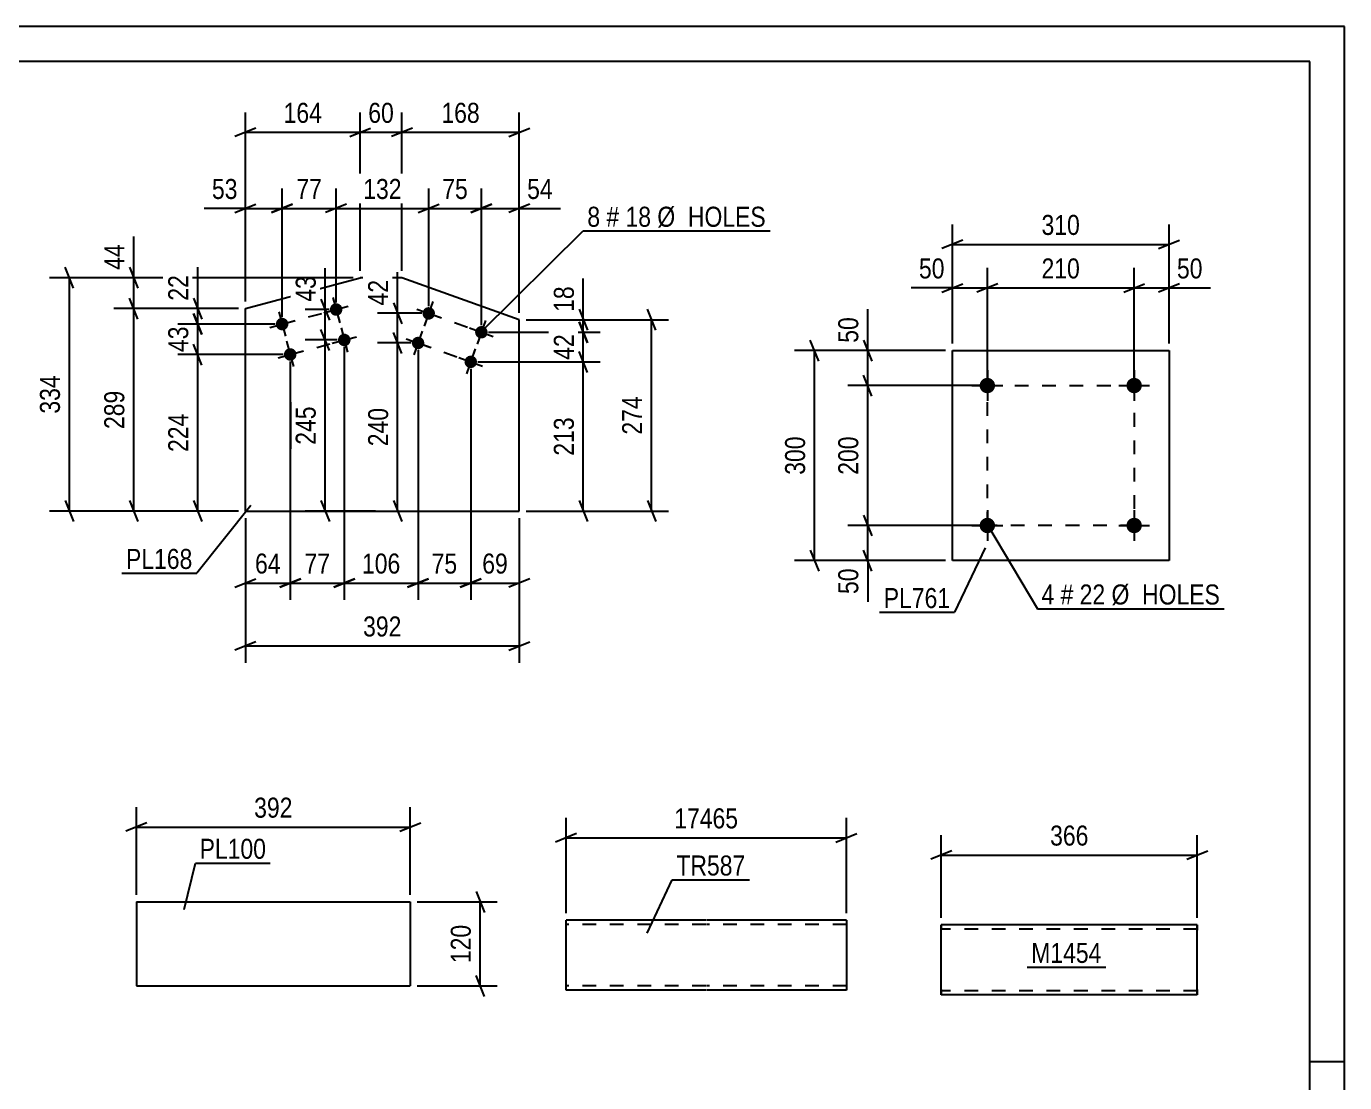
# Model space of a CAD drawing. Header units: millimetres. Extents: x 0 to 420, y 0 to 297.
# Drawn here: x 231.5 to 420, y 146 to 297 of the extents above; entities that cross this region are included whole.
import ezdxf

# ---------------------------------------------------------------- set-up
doc = ezdxf.new("R2010")
doc.units = ezdxf.units.MM
doc.linetypes.add('DXK_LINE_DOT2', pattern=[3.9198, 1.9599, -1.9599])
doc.styles.add('Arial Narrow', font='ARIALN.TTF', dxfattribs={"height": 0.2})

# ---------------------------------------------------------------- blocks, each defined once
blk = doc.blocks.new('Unknown-203762531-1135')
at = {"color": 5, "linetype": 'Continuous'}
for p, q in [((420, 297), (0, 297)), ((420, 0), (420, 297)), ((415, 292), (5, 292)), ((415, 5), (415, 292)), ((420, 149), (415, 149))]:
    blk.add_line(p, q, dxfattribs=at)
blk = doc.blocks.new('Part-203762531-3177 - 3161')
at = {"color": 2, "linetype": 'Continuous'}
for p, q in [((247.2, 171.85), (247.2, 159.85)), ((247.2, 171.85), (286.37, 171.85)), ((286.37, 171.85), (286.37, 159.85)), ((247.2, 159.85), (286.37, 159.85))]:
    blk.add_line(p, q, dxfattribs=at)
blk = doc.blocks.new('Part-203762531-3376 - 3354')
at = {"color": 2, "linetype": 'Continuous'}
for p, q in [((328.64, 169.24), (308.64, 169.24)), ((308.64, 159.33), (308.64, 169.24)), ((348.74, 169.24), (328.74, 169.24)), ((348.74, 169.24), (348.74, 159.24)), ((308.64, 159.24), (308.64, 159.33)), ((328.64, 159.24), (308.64, 159.24)), ((348.74, 159.24), (328.74, 159.24))]:
    blk.add_line(p, q, dxfattribs=at)
at = {"color": 7, "linetype": 'DXK_LINE_DOT2'}
for p, q in [((328.64, 168.64), (308.64, 168.64)), ((348.74, 168.64), (328.74, 168.64)), ((348.74, 169.15), (348.74, 169.24)), ((308.64, 159.84), (308.64, 159.88)), ((328.64, 159.84), (308.64, 159.84)), ((348.74, 159.84), (328.74, 159.84)), ((348.74, 159.84), (348.74, 159.88))]:
    blk.add_line(p, q, dxfattribs=at)
blk = doc.blocks.new('Part-203762531-2413 - 2387')
at = {"color": 2, "linetype": 'Continuous'}
for p, q in [((262.78, 256.66), (279.2, 261.07)), ((285.18, 261.07), (279.2, 261.07)), ((301.95, 255.06), (285.18, 261.07)), ((262.78, 227.71), (262.78, 256.66)), ((301.95, 227.71), (301.95, 255.06)), ((262.78, 227.71), (301.95, 227.71))]:
    blk.add_line(p, q, dxfattribs=at)
blk = doc.blocks.new('Bolt-203762531-2393 - 2387')
at = {"linetype": 'Continuous'}
for points in [[(289.85, 255.68, -1), (288.16, 256.29, -1)], [(288.33, 251.45, -1), (286.64, 252.05, -1)], [(297.38, 252.98, -1), (295.69, 253.59, -1)], [(295.86, 248.75, -1), (294.17, 249.35, -1)]]:
    blk.add_hatch(color=1, dxfattribs=at).paths.add_polyline_path(points)
at = {"color": 1, "linetype": 'Continuous'}
for p, q in [((287.31, 256.59), (290.7, 255.38)), ((289.61, 257.68), (288.4, 254.29)), ((297.14, 254.98), (295.93, 251.59)), ((288.09, 253.44), (286.88, 250.06)), ((294.84, 253.89), (298.23, 252.68)), ((285.79, 252.36), (289.18, 251.14)), ((293.32, 249.66), (296.71, 248.44)), ((295.62, 250.75), (294.41, 247.36))]:
    blk.add_line(p, q, dxfattribs=at)
blk = doc.blocks.new('Bolt-203762531-2398 - 2387')
at = {"linetype": 'Continuous'}
for points in [[(276.63, 256.76, -1), (274.89, 256.29, -1)], [(268.9, 254.68, -1), (267.16, 254.22, -1)], [(277.8, 252.41, -1), (276.06, 251.95, -1)], [(270.07, 250.34, -1), (268.33, 249.87, -1)]]:
    blk.add_hatch(color=1, dxfattribs=at).paths.add_polyline_path(points)
at = {"color": 1, "linetype": 'Continuous'}
for p, q in [((274.02, 256.06), (277.5, 256.99)), ((275.29, 258.26), (276.23, 254.79)), ((266.3, 253.98), (269.77, 254.92)), ((267.57, 256.19), (268.5, 252.71)), ((275.19, 251.71), (278.67, 252.65)), ((276.46, 253.92), (277.39, 250.44)), ((268.73, 251.84), (269.67, 248.37)), ((267.46, 249.64), (270.94, 250.57))]:
    blk.add_line(p, q, dxfattribs=at)
blk = doc.blocks.new('Part-203762531-7969 - 7963')
at = {"color": 2, "linetype": 'Continuous'}
for p, q in [((363.9, 220.65), (363.9, 250.65)), ((363.9, 250.65), (394.9, 250.65)), ((394.9, 250.65), (394.9, 220.65)), ((394.9, 220.65), (363.9, 220.65))]:
    blk.add_line(p, q, dxfattribs=at)
blk = doc.blocks.new('Bolt-203762531-8002 - 7963')
at = {"linetype": 'Continuous'}
for points in [[(370, 225.66, -1), (367.8, 225.66, -1)], [(391, 225.66, -1), (388.8, 225.66, -1)]]:
    blk.add_hatch(color=1, dxfattribs=at).paths.add_polyline_path(points)
at = {"color": 1, "linetype": 'Continuous'}
for p, q in [((368.9, 227.86), (368.9, 223.46)), ((389.9, 227.86), (389.9, 223.46)), ((366.7, 225.66), (371.1, 225.66)), ((387.7, 225.66), (392.1, 225.66))]:
    blk.add_line(p, q, dxfattribs=at)
blk = doc.blocks.new('Bolt-203762531-8007 - 7963')
at = {"linetype": 'Continuous'}
for points in [[(370, 245.66, -1), (367.8, 245.66, -1)], [(391, 245.66, -1), (388.8, 245.66, -1)]]:
    blk.add_hatch(color=1, dxfattribs=at).paths.add_polyline_path(points)
at = {"color": 1, "linetype": 'Continuous'}
for p, q in [((368.9, 247.86), (368.9, 243.46)), ((389.9, 247.86), (389.9, 243.46)), ((366.7, 245.66), (371.1, 245.66)), ((387.7, 245.66), (392.1, 245.66))]:
    blk.add_line(p, q, dxfattribs=at)
blk = doc.blocks.new('Part-203762531-8686 - 8682')
at = {"color": 2, "linetype": 'Continuous'}
for p, q in [((362.31, 168.56), (362.31, 168.56)), ((398.93, 168.56), (362.31, 168.56)), ((362.31, 168.47), (362.31, 168.56)), ((362.31, 168.21), (362.31, 168.47)), ((362.31, 167.82), (362.31, 168.21)), ((362.31, 159.3), (362.31, 167.82)), ((398.93, 168.56), (398.93, 168.47)), ((398.93, 168.47), (398.93, 168.21)), ((398.93, 168.21), (398.93, 167.82)), ((398.93, 159.3), (398.93, 167.82)), ((362.31, 158.91), (362.31, 159.3)), ((362.31, 158.65), (362.31, 158.91)), ((362.31, 158.56), (362.31, 158.65)), ((362.31, 158.56), (362.31, 158.56)), ((398.93, 158.56), (362.31, 158.56)), ((398.93, 159.3), (398.93, 158.91)), ((398.93, 158.91), (398.93, 158.65)), ((398.93, 158.65), (398.93, 158.56))]:
    blk.add_line(p, q, dxfattribs=at)
at = {"color": 7, "linetype": 'DXK_LINE_DOT2'}
for p, q in [((362.31, 168.56), (362.31, 168.47)), ((362.31, 168.47), (362.31, 168.21)), ((362.31, 168.21), (362.31, 167.96)), ((362.31, 159.21), (362.31, 167.96)), ((362.31, 167.96), (362.31, 167.96)), ((398.93, 167.96), (362.31, 167.96)), ((362.31, 167.92), (362.31, 167.96)), ((362.31, 167.92), (362.31, 167.96)), ((362.31, 159.53), (362.31, 167.92)), ((362.31, 167.82), (362.31, 167.92)), ((362.31, 167.79), (362.31, 167.82)), ((398.93, 168.56), (398.93, 168.56)), ((398.93, 168.47), (398.93, 168.56)), ((398.93, 168.21), (398.93, 168.47)), ((398.93, 167.96), (398.93, 168.21)), ((398.93, 159.21), (398.93, 167.96)), ((398.93, 167.92), (398.93, 167.96)), ((398.93, 167.92), (398.93, 167.96)), ((398.93, 159.53), (398.93, 167.92)), ((398.93, 167.82), (398.93, 167.92)), ((398.93, 167.79), (398.93, 167.82)), ((362.31, 167.59), (362.31, 167.79)), ((362.31, 159.34), (362.31, 167.59)), ((398.93, 167.59), (398.93, 167.79)), ((398.93, 159.34), (398.93, 167.59)), ((362.31, 159.34), (362.31, 159.53)), ((362.31, 159.21), (362.31, 159.34)), ((362.31, 159.34), (362.31, 159.21)), ((362.31, 159.16), (362.31, 159.21)), ((362.31, 159.21), (362.31, 159.16)), ((362.31, 159.21), (362.31, 158.91)), ((362.31, 159.16), (362.31, 159.16)), ((398.93, 159.16), (362.31, 159.16)), ((362.31, 158.91), (362.31, 158.65)), ((362.31, 158.65), (362.31, 158.56)), ((398.93, 159.34), (398.93, 159.53)), ((398.93, 159.21), (398.93, 159.34)), ((398.93, 159.34), (398.93, 159.21)), ((398.93, 159.16), (398.93, 159.21)), ((398.93, 159.21), (398.93, 159.16)), ((398.93, 158.91), (398.93, 159.21)), ((398.93, 158.65), (398.93, 158.91)), ((398.93, 158.56), (398.93, 158.65)), ((398.93, 158.56), (398.93, 158.56))]:
    blk.add_line(p, q, dxfattribs=at)
blk = doc.blocks.new('Line-203762531-2734 - 2387')
at = {"color": 1, "linetype": 'DXK_LINE_DOT2'}
blk.add_line((275.76, 256.53), (276.93, 252.18), dxfattribs=at)
blk = doc.blocks.new('Rectangle-203762531-8116 - 7963')
at = {"color": 1, "linetype": 'DXK_LINE_DOT2'}
blk.add_lwpolyline([(368.9, 245.66), (389.9, 245.66), (389.9, 225.66), (368.9, 225.66), (368.9, 245.66)], close=True, dxfattribs=at)
blk = doc.blocks.new('Line-203762531-2727 - 2387')
at = {"color": 1, "linetype": 'DXK_LINE_DOT2'}
blk.add_line((268.03, 254.45), (275.76, 256.53), dxfattribs=at)
blk = doc.blocks.new('Line-203762531-2720 - 2387')
at = {"color": 1, "linetype": 'DXK_LINE_DOT2'}
blk.add_line((269.2, 250.1), (276.93, 252.18), dxfattribs=at)
blk = doc.blocks.new('Line-203762531-2713 - 2387')
at = {"color": 1, "linetype": 'DXK_LINE_DOT2'}
blk.add_line((269.2, 250.1), (268.03, 254.45), dxfattribs=at)
blk = doc.blocks.new('Line-203762531-2706 - 2387')
at = {"color": 1, "linetype": 'DXK_LINE_DOT2'}
blk.add_line((289, 255.99), (287.49, 251.75), dxfattribs=at)
blk = doc.blocks.new('Line-203762531-2699 - 2387')
at = {"color": 1, "linetype": 'DXK_LINE_DOT2'}
blk.add_line((287.49, 251.75), (295.02, 249.05), dxfattribs=at)
blk = doc.blocks.new('Line-203762531-2692 - 2387')
at = {"color": 1, "linetype": 'DXK_LINE_DOT2'}
blk.add_line((295.02, 249.05), (296.54, 253.29), dxfattribs=at)
blk = doc.blocks.new('Line-203762531-2685 - 2387')
at = {"color": 1, "linetype": 'DXK_LINE_DOT2'}
blk.add_line((289, 255.99), (296.54, 253.29), dxfattribs=at)
blk = doc.blocks.new('StraightDimension-203762531-3190 - 3161')
at = {"color": 7, "linetype": 'Continuous'}
for p, q in [((247.2, 172.85), (247.2, 185.4)), ((286.37, 172.85), (286.37, 185.4)), ((248.7, 183.15), (245.7, 181.95)), ((284.87, 181.95), (287.87, 183.15)), ((247.2, 182.55), (286.37, 182.55))]:
    blk.add_line(p, q, dxfattribs=at)
at = {"color": 0}
blk.add_wipeout([(270.13, 183.3), (270.13, 187.5), (263.44, 187.5), (263.44, 183.3)], dxfattribs=at)
at = {"color": 3, "style": 'Arial Narrow'}
blk.add_text('392', height=2.863, dxfattribs=at).set_placement((264.04, 183.9))
blk = doc.blocks.new('StraightDimension-203762531-3179 - 3161')
at = {"color": 7, "linetype": 'Continuous'}
for p, q in [((287.37, 171.85), (298.77, 171.85)), ((295.77, 173.35), (296.97, 170.35)), ((296.37, 159.85), (296.37, 171.85)), ((296.97, 158.35), (295.77, 161.35)), ((287.37, 159.85), (298.77, 159.85))]:
    blk.add_line(p, q, dxfattribs=at)
at = {"color": 0}
blk.add_wipeout([(295.62, 169.19), (291.42, 169.19), (291.42, 162.51), (295.62, 162.51)], dxfattribs=at)
at = {"color": 3, "style": 'Arial Narrow'}
blk.add_text('120', height=2.863, rotation=90.0002, dxfattribs=at).set_placement((295.02, 163.11))
blk = doc.blocks.new('StraightDimension-203762531-3379 - 3354')
at = {"color": 7, "linetype": 'Continuous'}
for p, q in [((308.64, 170.24), (308.64, 183.87)), ((348.74, 170.24), (348.74, 183.87)), ((310.14, 181.62), (307.14, 180.42)), ((308.64, 181.02), (348.74, 181.02)), ((347.24, 180.42), (350.24, 181.62))]:
    blk.add_line(p, q, dxfattribs=at)
at = {"color": 0}
blk.add_wipeout([(333.86, 181.77), (333.86, 185.97), (323.52, 185.97), (323.52, 181.77)], dxfattribs=at)
at = {"color": 3, "style": 'Arial Narrow'}
blk.add_text('17465', height=2.863, dxfattribs=at).set_placement((324.12, 182.37))
blk = doc.blocks.new('StraightDimension-203762531-2652 - 2387')
at = {"color": 7, "linetype": 'Continuous'}
for p, q in [((310.51, 256.56), (311.71, 253.56)), ((302.95, 255.06), (313.51, 255.06)), ((311.71, 251.79), (310.51, 254.79)), ((311.11, 253.29), (311.11, 255.06)), ((297.54, 253.29), (313.51, 253.29))]:
    blk.add_line(p, q, dxfattribs=at)
at = {"color": 0}
blk.add_wipeout([(310.36, 260.45), (306.16, 260.45), (306.16, 255.59), (310.36, 255.59)], dxfattribs=at)
at = {"color": 7, "linetype": 'Continuous'}
blk.add_line((311.11, 255.06), (311.11, 260.97), dxfattribs=at)
blk.add_line((311.11, 255.06), (311.11, 260.97), dxfattribs=at)
at = {"color": 3, "style": 'Arial Narrow'}
blk.add_text('18', height=2.863, rotation=90.0002, dxfattribs=at).set_placement((309.76, 256.19))
blk = doc.blocks.new('StraightDimension-203762531-2588 - 2387')
at = {"color": 7, "linetype": 'Continuous'}
for p, q in [((268.03, 255.45), (268.03, 273.83)), ((275.76, 257.53), (275.76, 273.83)), ((266.53, 270.38), (269.53, 271.58)), ((277.26, 271.58), (274.26, 270.38)), ((268.03, 270.98), (275.76, 270.98))]:
    blk.add_line(p, q, dxfattribs=at)
at = {"color": 0}
blk.add_wipeout([(274.32, 271.73), (274.32, 275.93), (269.47, 275.93), (269.47, 271.73)], dxfattribs=at)
at = {"color": 3, "style": 'Arial Narrow'}
blk.add_text('77', height=2.863, dxfattribs=at).set_placement((270.07, 272.33))
blk = doc.blocks.new('StraightDimension-203762531-2541 - 2387')
at = {"color": 7, "linetype": 'Continuous'}
for p, q in [((262.78, 257.66), (262.78, 284.71)), ((279.2, 262.07), (279.2, 284.71)), ((264.28, 282.46), (261.28, 281.26)), ((262.78, 281.86), (279.2, 281.86)), ((277.7, 281.26), (280.7, 282.46))]:
    blk.add_line(p, q, dxfattribs=at)
at = {"color": 0}
blk.add_wipeout([(274.33, 282.61), (274.33, 286.81), (267.65, 286.81), (267.65, 282.61)], dxfattribs=at)
at = {"color": 3, "style": 'Arial Narrow'}
blk.add_text('164', height=2.863, dxfattribs=at).set_placement((268.25, 283.21))
blk = doc.blocks.new('StraightDimension-203762531-2578 - 2387')
at = {"color": 7, "linetype": 'Continuous'}
for p, q in [((262.78, 257.66), (262.78, 273.83)), ((268.03, 255.45), (268.03, 273.83)), ((261.28, 270.38), (264.28, 271.58)), ((269.53, 271.58), (266.53, 270.38)), ((262.78, 270.98), (268.03, 270.98))]:
    blk.add_line(p, q, dxfattribs=at)
at = {"color": 0}
blk.add_wipeout([(262.25, 271.73), (262.25, 275.93), (257.4, 275.93), (257.4, 271.73)], dxfattribs=at)
at = {"color": 7, "linetype": 'Continuous'}
blk.add_line((262.78, 270.98), (256.87, 270.98), dxfattribs=at)
blk.add_line((262.78, 270.98), (256.87, 270.98), dxfattribs=at)
at = {"color": 3, "style": 'Arial Narrow'}
blk.add_text('53', height=2.863, dxfattribs=at).set_placement((258, 272.33))
blk = doc.blocks.new('StraightDimension-203762531-2519 - 2387')
at = {"color": 7, "linetype": 'Continuous'}
for p, q in [((279.2, 262.07), (279.2, 284.71)), ((285.18, 262.07), (285.18, 284.71)), ((277.7, 281.26), (280.7, 282.46)), ((279.2, 281.86), (285.18, 281.86)), ((286.68, 282.46), (283.68, 281.26))]:
    blk.add_line(p, q, dxfattribs=at)
at = {"color": 0}
blk.add_wipeout([(284.62, 282.61), (284.62, 286.81), (279.76, 286.81), (279.76, 282.61)], dxfattribs=at)
at = {"color": 3, "style": 'Arial Narrow'}
blk.add_text('60', height=2.863, dxfattribs=at).set_placement((280.36, 283.21))
blk = doc.blocks.new('StraightDimension-203762531-2504 - 2387')
at = {"color": 7, "linetype": 'Continuous'}
for p, q in [((287.49, 250.75), (287.49, 215.04)), ((295.02, 248.05), (295.02, 215.04)), ((285.99, 216.84), (288.99, 218.04)), ((287.49, 217.44), (295.02, 217.44)), ((296.52, 218.04), (293.52, 216.84))]:
    blk.add_line(p, q, dxfattribs=at)
at = {"color": 0}
blk.add_wipeout([(293.68, 218.19), (293.68, 222.39), (288.82, 222.39), (288.82, 218.19)], dxfattribs=at)
at = {"color": 3, "style": 'Arial Narrow'}
blk.add_text('75', height=2.863, dxfattribs=at).set_placement((289.42, 218.79))
blk = doc.blocks.new('StraightDimension-203762531-2531 - 2387')
at = {"color": 7, "linetype": 'Continuous'}
for p, q in [((285.18, 262.07), (285.18, 284.71)), ((301.95, 256.06), (301.95, 284.71)), ((286.68, 282.46), (283.68, 281.26)), ((285.18, 281.86), (301.95, 281.86)), ((300.45, 281.26), (303.45, 282.46))]:
    blk.add_line(p, q, dxfattribs=at)
at = {"color": 0}
blk.add_wipeout([(296.91, 282.61), (296.91, 286.81), (290.22, 286.81), (290.22, 282.61)], dxfattribs=at)
at = {"color": 3, "style": 'Arial Narrow'}
blk.add_text('168', height=2.863, dxfattribs=at).set_placement((290.82, 283.21))
blk = doc.blocks.new('StraightDimension-203762531-2496 - 2387')
at = {"color": 7, "linetype": 'Continuous'}
for p, q in [((276.93, 251.18), (276.93, 215.04)), ((269.2, 249.1), (269.2, 215.04)), ((267.7, 216.84), (270.7, 218.04)), ((269.2, 217.44), (276.93, 217.44)), ((278.43, 218.04), (275.43, 216.84))]:
    blk.add_line(p, q, dxfattribs=at)
at = {"color": 0}
blk.add_wipeout([(275.49, 218.19), (275.49, 222.39), (270.64, 222.39), (270.64, 218.19)], dxfattribs=at)
at = {"color": 3, "style": 'Arial Narrow'}
blk.add_text('77', height=2.863, dxfattribs=at).set_placement((271.24, 218.79))
blk = doc.blocks.new('StraightDimension-203762531-2415 - 2387')
at = {"color": 7, "linetype": 'Continuous'}
for p, q in [((321.48, 253.56), (320.28, 256.56)), ((302.95, 255.06), (323.28, 255.06)), ((320.88, 227.71), (320.88, 255.06)), ((320.28, 229.21), (321.48, 226.21)), ((302.95, 227.71), (323.28, 227.71))]:
    blk.add_line(p, q, dxfattribs=at)
at = {"color": 0}
blk.add_wipeout([(320.13, 244.73), (315.93, 244.73), (315.93, 238.05), (320.13, 238.05)], dxfattribs=at)
at = {"color": 3, "style": 'Arial Narrow'}
blk.add_text('274', height=2.863, rotation=90.0002, dxfattribs=at).set_placement((319.53, 238.65))
blk = doc.blocks.new('StraightDimension-203762531-2422 - 2387')
at = {"color": 7, "linetype": 'Continuous'}
for p, q in [((285.15, 250.25), (283.95, 253.25)), ((286.49, 251.75), (281.7, 251.75)), ((284.55, 227.71), (284.55, 251.75)), ((283.95, 229.21), (285.15, 226.21)), ((283.37, 227.71), (286.95, 227.71))]:
    blk.add_line(p, q, dxfattribs=at)
at = {"color": 0}
blk.add_wipeout([(283.8, 243.07), (279.6, 243.07), (279.6, 236.39), (283.8, 236.39)], dxfattribs=at)
at = {"color": 3, "style": 'Arial Narrow'}
blk.add_text('240', height=2.863, rotation=90.0002, dxfattribs=at).set_placement((283.2, 236.99))
blk = doc.blocks.new('StraightDimension-203762531-2438 - 2387')
at = {"color": 7, "linetype": 'Continuous'}
for p, q in [((283.95, 257.49), (285.15, 254.49)), ((288, 255.99), (281.7, 255.99)), ((284.55, 251.75), (284.55, 255.99)), ((285.15, 250.25), (283.95, 253.25)), ((286.49, 251.75), (281.7, 251.75))]:
    blk.add_line(p, q, dxfattribs=at)
at = {"color": 0}
blk.add_wipeout([(283.8, 261.37), (279.6, 261.37), (279.6, 256.51), (283.8, 256.51)], dxfattribs=at)
at = {"color": 7, "linetype": 'Continuous'}
blk.add_line((284.55, 255.99), (284.55, 261.89), dxfattribs=at)
blk.add_line((284.55, 255.99), (284.55, 261.89), dxfattribs=at)
at = {"color": 3, "style": 'Arial Narrow'}
blk.add_text('42', height=2.863, rotation=90.0002, dxfattribs=at).set_placement((283.2, 257.11))
blk = doc.blocks.new('StraightDimension-203762531-2452 - 2387')
at = {"color": 7, "linetype": 'Continuous'}
for p, q in [((274.76, 256.53), (271.34, 256.53)), ((273.59, 258.03), (274.79, 255.03)), ((274.19, 252.18), (274.19, 256.53)), ((274.79, 250.68), (273.59, 253.68)), ((275.93, 252.18), (271.34, 252.18))]:
    blk.add_line(p, q, dxfattribs=at)
at = {"color": 0}
blk.add_wipeout([(273.44, 261.91), (269.24, 261.91), (269.24, 257.05), (273.44, 257.05)], dxfattribs=at)
at = {"color": 7, "linetype": 'Continuous'}
blk.add_line((274.19, 256.53), (274.19, 262.43), dxfattribs=at)
blk.add_line((274.19, 256.53), (274.19, 262.43), dxfattribs=at)
at = {"color": 3, "style": 'Arial Narrow'}
blk.add_text('43', height=2.863, rotation=90.0002, dxfattribs=at).set_placement((272.84, 257.65))
blk = doc.blocks.new('StraightDimension-203762531-2465 - 2387')
at = {"color": 7, "linetype": 'Continuous'}
for p, q in [((274.79, 250.68), (273.59, 253.68)), ((275.93, 252.18), (271.34, 252.18)), ((274.19, 227.71), (274.19, 252.18)), ((273.59, 229.21), (274.79, 226.21)), ((281.37, 227.71), (271.34, 227.71))]:
    blk.add_line(p, q, dxfattribs=at)
at = {"color": 0}
blk.add_wipeout([(273.44, 243.29), (269.24, 243.29), (269.24, 236.6), (273.44, 236.6)], dxfattribs=at)
at = {"color": 3, "style": 'Arial Narrow'}
blk.add_text('245', height=2.863, rotation=90.0002, dxfattribs=at).set_placement((272.84, 237.2))
blk = doc.blocks.new('StraightDimension-203762531-2482 - 2387')
at = {"color": 7, "linetype": 'Continuous'}
for p, q in [((269.2, 249.1), (269.2, 215.04)), ((262.78, 226.71), (262.78, 215.04)), ((261.28, 216.84), (264.28, 218.04)), ((262.78, 217.44), (269.2, 217.44)), ((270.7, 218.04), (267.7, 216.84))]:
    blk.add_line(p, q, dxfattribs=at)
at = {"color": 0}
blk.add_wipeout([(268.42, 218.19), (268.42, 222.39), (263.56, 222.39), (263.56, 218.19)], dxfattribs=at)
at = {"color": 3, "style": 'Arial Narrow'}
blk.add_text('64', height=2.863, dxfattribs=at).set_placement((264.16, 218.79))
blk = doc.blocks.new('StraightDimension-203762531-2552 - 2387')
at = {"color": 7, "linetype": 'Continuous'}
for p, q in [((238.21, 259.57), (237.01, 262.57)), ((278.2, 261.07), (234.76, 261.07)), ((237.61, 227.71), (237.61, 261.07)), ((237.01, 229.21), (238.21, 226.21)), ((261.78, 227.71), (234.76, 227.71))]:
    blk.add_line(p, q, dxfattribs=at)
at = {"color": 0}
blk.add_wipeout([(236.86, 247.74), (232.66, 247.74), (232.66, 241.05), (236.86, 241.05)], dxfattribs=at)
at = {"color": 3, "style": 'Arial Narrow'}
blk.add_text('334', height=2.863, rotation=90.0002, dxfattribs=at).set_placement((236.26, 241.65))
blk = doc.blocks.new('StraightDimension-203762531-2488 - 2387')
at = {"color": 7, "linetype": 'Continuous'}
for p, q in [((276.93, 251.18), (276.93, 215.04)), ((287.49, 250.75), (287.49, 215.04)), ((275.43, 216.84), (278.43, 218.04)), ((276.93, 217.44), (287.49, 217.44)), ((288.99, 218.04), (285.99, 216.84))]:
    blk.add_line(p, q, dxfattribs=at)
at = {"color": 0}
blk.add_wipeout([(285.55, 218.19), (285.55, 222.39), (278.86, 222.39), (278.86, 218.19)], dxfattribs=at)
at = {"color": 3, "style": 'Arial Narrow'}
blk.add_text('106', height=2.863, dxfattribs=at).set_placement((279.46, 218.79))
blk = doc.blocks.new('StraightDimension-203762531-2512 - 2387')
at = {"color": 7, "linetype": 'Continuous'}
for p, q in [((295.02, 248.05), (295.02, 215.04)), ((301.95, 226.71), (301.95, 215.04)), ((293.52, 216.84), (296.52, 218.04)), ((295.02, 217.44), (301.95, 217.44)), ((303.45, 218.04), (300.45, 216.84))]:
    blk.add_line(p, q, dxfattribs=at)
at = {"color": 0}
blk.add_wipeout([(300.91, 218.19), (300.91, 222.39), (296.06, 222.39), (296.06, 218.19)], dxfattribs=at)
at = {"color": 3, "style": 'Arial Narrow'}
blk.add_text('69', height=2.863, dxfattribs=at).set_placement((296.66, 218.79))
blk = doc.blocks.new('StraightDimension-203762531-2618 - 2387')
at = {"color": 7, "linetype": 'Continuous'}
for p, q in [((296.54, 254.29), (296.54, 273.83)), ((301.95, 256.06), (301.95, 273.83)), ((295.04, 270.38), (298.04, 271.58)), ((303.45, 271.58), (300.45, 270.38)), ((296.54, 270.98), (301.95, 270.98))]:
    blk.add_line(p, q, dxfattribs=at)
at = {"color": 0}
blk.add_wipeout([(307.33, 271.73), (307.33, 275.93), (302.48, 275.93), (302.48, 271.73)], dxfattribs=at)
at = {"color": 7, "linetype": 'Continuous'}
blk.add_line((301.95, 270.98), (307.86, 270.98), dxfattribs=at)
blk.add_line((301.95, 270.98), (307.86, 270.98), dxfattribs=at)
at = {"color": 3, "style": 'Arial Narrow'}
blk.add_text('54', height=2.863, dxfattribs=at).set_placement((303.08, 272.33))
blk = doc.blocks.new('StraightDimension-203762531-2559 - 2387')
at = {"color": 7, "linetype": 'Continuous'}
for p, q in [((261.78, 256.66), (243.96, 256.66)), ((247.41, 255.16), (246.21, 258.16)), ((246.81, 227.71), (246.81, 256.66)), ((246.21, 229.21), (247.41, 226.21)), ((261.78, 227.71), (243.96, 227.71))]:
    blk.add_line(p, q, dxfattribs=at)
at = {"color": 0}
blk.add_wipeout([(246.06, 245.53), (241.86, 245.53), (241.86, 238.85), (246.06, 238.85)], dxfattribs=at)
at = {"color": 3, "style": 'Arial Narrow'}
blk.add_text('289', height=2.863, rotation=90.0002, dxfattribs=at).set_placement((245.46, 239.45))
blk = doc.blocks.new('StraightDimension-203762531-2567 - 2387')
at = {"color": 7, "linetype": 'Continuous'}
for p, q in [((246.21, 262.57), (247.41, 259.57)), ((278.2, 261.07), (243.96, 261.07)), ((246.81, 256.66), (246.81, 261.07)), ((261.78, 256.66), (243.96, 256.66)), ((247.41, 255.16), (246.21, 258.16))]:
    blk.add_line(p, q, dxfattribs=at)
at = {"color": 0}
blk.add_wipeout([(246.06, 266.46), (241.86, 266.46), (241.86, 261.6), (246.06, 261.6)], dxfattribs=at)
at = {"color": 7, "linetype": 'Continuous'}
blk.add_line((246.81, 261.07), (246.81, 266.98), dxfattribs=at)
blk.add_line((246.81, 261.07), (246.81, 266.98), dxfattribs=at)
at = {"color": 3, "style": 'Arial Narrow'}
blk.add_text('44', height=2.863, rotation=90.0002, dxfattribs=at).set_placement((245.46, 262.2))
blk = doc.blocks.new('StraightDimension-203762531-2662 - 2387')
at = {"color": 7, "linetype": 'Continuous'}
for p, q in [((310.51, 254.79), (311.71, 251.79)), ((297.54, 253.29), (313.51, 253.29)), ((311.11, 249.05), (311.11, 253.29)), ((296.02, 249.05), (313.51, 249.05)), ((311.71, 247.55), (310.51, 250.55))]:
    blk.add_line(p, q, dxfattribs=at)
at = {"color": 0}
blk.add_wipeout([(310.36, 253.6), (306.16, 253.6), (306.16, 248.74), (310.36, 248.74)], dxfattribs=at)
at = {"color": 3, "style": 'Arial Narrow'}
blk.add_text('42', height=2.863, rotation=90.0002, dxfattribs=at).set_placement((309.76, 249.34))
blk = doc.blocks.new('StraightDimension-203762531-2598 - 2387')
at = {"color": 7, "linetype": 'Continuous'}
for p, q in [((275.76, 257.53), (275.76, 273.83)), ((289, 256.99), (289, 273.83)), ((277.26, 271.58), (274.26, 270.38)), ((287.5, 270.38), (290.5, 271.58)), ((275.76, 270.98), (289, 270.98))]:
    blk.add_line(p, q, dxfattribs=at)
at = {"color": 0}
blk.add_wipeout([(285.72, 271.73), (285.72, 275.93), (279.04, 275.93), (279.04, 271.73)], dxfattribs=at)
at = {"color": 3, "style": 'Arial Narrow'}
blk.add_text('132', height=2.863, dxfattribs=at).set_placement((279.64, 272.33))
blk = doc.blocks.new('StraightDimension-203762531-2672 - 2387')
at = {"color": 7, "linetype": 'Continuous'}
for p, q in [((296.02, 249.05), (313.51, 249.05)), ((311.71, 247.55), (310.51, 250.55)), ((311.11, 227.71), (311.11, 249.05)), ((310.51, 229.21), (311.71, 226.21)), ((302.95, 227.71), (313.51, 227.71))]:
    blk.add_line(p, q, dxfattribs=at)
at = {"color": 0}
blk.add_wipeout([(310.36, 241.72), (306.16, 241.72), (306.16, 235.04), (310.36, 235.04)], dxfattribs=at)
at = {"color": 3, "style": 'Arial Narrow'}
blk.add_text('213', height=2.863, rotation=90.0002, dxfattribs=at).set_placement((309.76, 235.64))
blk = doc.blocks.new('StraightDimension-203762531-2608 - 2387')
at = {"color": 7, "linetype": 'Continuous'}
for p, q in [((289, 256.99), (289, 273.83)), ((296.54, 254.29), (296.54, 273.83)), ((287.5, 270.38), (290.5, 271.58)), ((298.04, 271.58), (295.04, 270.38)), ((289, 270.98), (296.54, 270.98))]:
    blk.add_line(p, q, dxfattribs=at)
at = {"color": 0}
blk.add_wipeout([(295.2, 271.73), (295.2, 275.93), (290.34, 275.93), (290.34, 271.73)], dxfattribs=at)
at = {"color": 3, "style": 'Arial Narrow'}
blk.add_text('75', height=2.863, dxfattribs=at).set_placement((290.94, 272.33))
blk = doc.blocks.new('StraightDimension-203762531-2629 - 2387')
at = {"color": 7, "linetype": 'Continuous'}
for p, q in [((255.36, 255.95), (256.56, 252.95)), ((267.03, 254.45), (253.11, 254.45)), ((255.96, 250.1), (255.96, 254.45)), ((256.56, 248.6), (255.36, 251.6)), ((268.2, 250.1), (253.11, 250.1))]:
    blk.add_line(p, q, dxfattribs=at)
at = {"color": 0}
blk.add_wipeout([(255.21, 254.71), (251.01, 254.71), (251.01, 249.85), (255.21, 249.85)], dxfattribs=at)
at = {"color": 3, "style": 'Arial Narrow'}
blk.add_text('43', height=2.863, rotation=90.0002, dxfattribs=at).set_placement((254.61, 250.45))
blk = doc.blocks.new('StraightDimension-203762531-2637 - 2387')
at = {"color": 7, "linetype": 'Continuous'}
for p, q in [((261.78, 256.66), (253.11, 256.66)), ((255.36, 258.16), (256.56, 255.16)), ((255.96, 254.45), (255.96, 256.66)), ((256.56, 252.95), (255.36, 255.95)), ((267.03, 254.45), (253.11, 254.45))]:
    blk.add_line(p, q, dxfattribs=at)
at = {"color": 0}
blk.add_wipeout([(255.21, 262.04), (251.01, 262.04), (251.01, 257.19), (255.21, 257.19)], dxfattribs=at)
at = {"color": 7, "linetype": 'Continuous'}
blk.add_line((255.96, 256.66), (255.96, 262.57), dxfattribs=at)
blk.add_line((255.96, 256.66), (255.96, 262.57), dxfattribs=at)
at = {"color": 3, "style": 'Arial Narrow'}
blk.add_text('22', height=2.863, rotation=90.0002, dxfattribs=at).set_placement((254.61, 257.79))
blk = doc.blocks.new('StraightDimension-203762531-2645 - 2387')
at = {"color": 7, "linetype": 'Continuous'}
for p, q in [((256.56, 248.6), (255.36, 251.6)), ((268.2, 250.1), (253.11, 250.1)), ((255.96, 227.71), (255.96, 250.1)), ((255.36, 229.21), (256.56, 226.21)), ((261.78, 227.71), (253.11, 227.71))]:
    blk.add_line(p, q, dxfattribs=at)
at = {"color": 0}
blk.add_wipeout([(255.21, 242.25), (251.01, 242.25), (251.01, 235.57), (255.21, 235.57)], dxfattribs=at)
at = {"color": 3, "style": 'Arial Narrow'}
blk.add_text('224', height=2.863, rotation=90.0002, dxfattribs=at).set_placement((254.61, 236.17))
blk = doc.blocks.new('StraightDimension-203762531-2681 - 2387')
at = {"color": 7, "linetype": 'Continuous'}
for p, q in [((262.78, 226.71), (262.78, 206.05)), ((301.95, 226.71), (301.95, 206.05)), ((264.28, 209.05), (261.28, 207.85)), ((262.78, 208.45), (301.95, 208.45)), ((300.45, 207.85), (303.45, 209.05))]:
    blk.add_line(p, q, dxfattribs=at)
at = {"color": 0}
blk.add_wipeout([(285.71, 209.2), (285.71, 213.4), (279.02, 213.4), (279.02, 209.2)], dxfattribs=at)
at = {"color": 3, "style": 'Arial Narrow'}
blk.add_text('392', height=2.863, dxfattribs=at).set_placement((279.62, 209.8))
blk = doc.blocks.new('StraightDimension-203762531-8009 - 7963')
at = {"color": 7, "linetype": 'Continuous'}
for p, q in [((363.9, 251.65), (363.9, 268.69)), ((394.9, 251.65), (394.9, 268.69)), ((365.4, 266.44), (362.4, 265.24)), ((393.4, 265.24), (396.4, 266.44)), ((363.9, 265.84), (394.9, 265.84))]:
    blk.add_line(p, q, dxfattribs=at)
at = {"color": 0}
blk.add_wipeout([(382.74, 266.59), (382.74, 270.79), (376.05, 270.79), (376.05, 266.59)], dxfattribs=at)
at = {"color": 3, "style": 'Arial Narrow'}
blk.add_text('310', height=2.863, dxfattribs=at).set_placement((376.65, 267.19))
blk = doc.blocks.new('StraightDimension-203762531-8020 - 7963')
at = {"color": 7, "linetype": 'Continuous'}
for p, q in [((344.78, 249.15), (343.58, 252.15)), ((362.9, 250.65), (341.33, 250.65)), ((344.18, 220.65), (344.18, 250.65)), ((362.9, 220.65), (341.33, 220.65)), ((343.58, 222.15), (344.78, 219.15))]:
    blk.add_line(p, q, dxfattribs=at)
at = {"color": 0}
blk.add_wipeout([(343.43, 239), (339.23, 239), (339.23, 232.31), (343.43, 232.31)], dxfattribs=at)
at = {"color": 3, "style": 'Arial Narrow'}
blk.add_text('300', height=2.863, rotation=90.0002, dxfattribs=at).set_placement((342.83, 232.91))
blk = doc.blocks.new('StraightDimension-203762531-8031 - 7963')
at = {"color": 7, "linetype": 'Continuous'}
for p, q in [((351.19, 252.15), (352.39, 249.15)), ((362.9, 250.65), (348.94, 250.65)), ((351.79, 245.66), (351.79, 250.65)), ((352.39, 244.16), (351.19, 247.16)), ((367.9, 245.66), (348.94, 245.66))]:
    blk.add_line(p, q, dxfattribs=at)
at = {"color": 0}
blk.add_wipeout([(351.04, 256.03), (346.84, 256.03), (346.84, 251.18), (351.04, 251.18)], dxfattribs=at)
at = {"color": 7, "linetype": 'Continuous'}
blk.add_line((351.79, 250.65), (351.79, 256.56), dxfattribs=at)
blk.add_line((351.79, 250.65), (351.79, 256.56), dxfattribs=at)
at = {"color": 3, "style": 'Arial Narrow'}
blk.add_text('50', height=2.863, rotation=90.0002, dxfattribs=at).set_placement((350.44, 251.78))
blk = doc.blocks.new('StraightDimension-203762531-8044 - 7963')
at = {"color": 7, "linetype": 'Continuous'}
for p, q in [((352.39, 244.16), (351.19, 247.16)), ((367.9, 245.66), (348.94, 245.66)), ((351.79, 225.66), (351.79, 245.66)), ((351.19, 227.16), (352.39, 224.16)), ((367.9, 225.66), (348.94, 225.66))]:
    blk.add_line(p, q, dxfattribs=at)
at = {"color": 0}
blk.add_wipeout([(351.04, 239), (346.84, 239), (346.84, 232.31), (351.04, 232.31)], dxfattribs=at)
at = {"color": 3, "style": 'Arial Narrow'}
blk.add_text('200', height=2.863, rotation=90.0002, dxfattribs=at).set_placement((350.44, 232.91))
blk = doc.blocks.new('StraightDimension-203762531-8060 - 7963')
at = {"color": 7, "linetype": 'Continuous'}
for p, q in [((351.19, 227.16), (352.39, 224.16)), ((367.9, 225.66), (348.94, 225.66)), ((351.79, 220.65), (351.79, 225.66)), ((362.9, 220.65), (348.94, 220.65)), ((352.39, 219.15), (351.19, 222.15))]:
    blk.add_line(p, q, dxfattribs=at)
at = {"color": 0}
blk.add_wipeout([(351.04, 220.13), (346.84, 220.13), (346.84, 215.27), (351.04, 215.27)], dxfattribs=at)
at = {"color": 7, "linetype": 'Continuous'}
blk.add_line((351.79, 220.65), (351.79, 214.75), dxfattribs=at)
blk.add_line((351.79, 220.65), (351.79, 214.75), dxfattribs=at)
at = {"color": 3, "style": 'Arial Narrow'}
blk.add_text('50', height=2.863, rotation=90.0002, dxfattribs=at).set_placement((350.44, 215.87))
blk = doc.blocks.new('StraightDimension-203762531-8074 - 7963')
at = {"color": 7, "linetype": 'Continuous'}
for p, q in [((389.9, 246.66), (389.9, 262.47)), ((394.9, 251.65), (394.9, 262.47)), ((388.4, 259.02), (391.4, 260.22)), ((396.4, 260.22), (393.4, 259.02)), ((389.9, 259.62), (394.9, 259.62))]:
    blk.add_line(p, q, dxfattribs=at)
at = {"color": 0}
blk.add_wipeout([(400.28, 260.37), (400.28, 264.57), (395.42, 264.57), (395.42, 260.37)], dxfattribs=at)
at = {"color": 7, "linetype": 'Continuous'}
blk.add_line((394.9, 259.62), (400.8, 259.62), dxfattribs=at)
blk.add_line((394.9, 259.62), (400.8, 259.62), dxfattribs=at)
at = {"color": 3, "style": 'Arial Narrow'}
blk.add_text('50', height=2.863, dxfattribs=at).set_placement((396.02, 260.97))
blk = doc.blocks.new('StraightDimension-203762531-8087 - 7963')
at = {"color": 7, "linetype": 'Continuous'}
for p, q in [((368.9, 246.66), (368.9, 262.47)), ((389.9, 246.66), (389.9, 262.47)), ((370.4, 260.22), (367.4, 259.02)), ((388.4, 259.02), (391.4, 260.22)), ((368.9, 259.62), (389.9, 259.62))]:
    blk.add_line(p, q, dxfattribs=at)
at = {"color": 0}
blk.add_wipeout([(382.74, 260.37), (382.74, 264.57), (376.05, 264.57), (376.05, 260.37)], dxfattribs=at)
at = {"color": 3, "style": 'Arial Narrow'}
blk.add_text('210', height=2.863, dxfattribs=at).set_placement((376.65, 260.97))
blk = doc.blocks.new('StraightDimension-203762531-8103 - 7963')
at = {"color": 7, "linetype": 'Continuous'}
for p, q in [((363.9, 251.65), (363.9, 262.47)), ((368.9, 246.66), (368.9, 262.47)), ((362.4, 259.02), (365.4, 260.22)), ((370.4, 260.22), (367.4, 259.02)), ((363.9, 259.62), (368.9, 259.62))]:
    blk.add_line(p, q, dxfattribs=at)
at = {"color": 0}
blk.add_wipeout([(363.37, 260.37), (363.37, 264.57), (358.52, 264.57), (358.52, 260.37)], dxfattribs=at)
at = {"color": 7, "linetype": 'Continuous'}
blk.add_line((363.9, 259.62), (357.99, 259.62), dxfattribs=at)
blk.add_line((363.9, 259.62), (357.99, 259.62), dxfattribs=at)
at = {"color": 3, "style": 'Arial Narrow'}
blk.add_text('50', height=2.863, dxfattribs=at).set_placement((359.12, 260.97))
blk = doc.blocks.new('StraightDimension-203762531-8688 - 8682')
at = {"color": 7, "linetype": 'Continuous'}
for p, q in [((362.31, 169.56), (362.31, 181.41)), ((398.93, 169.56), (398.93, 181.41)), ((363.81, 179.16), (360.81, 177.96)), ((397.43, 177.96), (400.43, 179.16)), ((362.31, 178.56), (398.93, 178.56))]:
    blk.add_line(p, q, dxfattribs=at)
at = {"color": 0}
blk.add_wipeout([(383.96, 179.31), (383.96, 183.51), (377.28, 183.51), (377.28, 179.31)], dxfattribs=at)
at = {"color": 3, "style": 'Arial Narrow'}
blk.add_text('366', height=2.863, dxfattribs=at).set_placement((377.88, 179.91))
blk = doc.blocks.new('Mark-203762531-3173 - 3161')
at = {"color": 0}
blk.add_wipeout([(265.75, 178.02), (265.75, 181.02), (256.24, 181.02), (256.24, 178.02)], dxfattribs=at)
blk.add_wipeout([(265.75, 178.02), (265.75, 181.02), (256.24, 181.02), (256.24, 178.02)], dxfattribs=at)
at = {"color": 30, "linetype": 'Continuous'}
for p, q in [((254.01, 170.76), (255.64, 177.42)), ((255.64, 177.42), (266.35, 177.42))]:
    blk.add_line(p, q, dxfattribs=at)
at = {"color": 3, "style": 'Arial Narrow'}
blk.add_text('PL100', height=2.863, dxfattribs=at).set_placement((256.24, 178.02))
blk = doc.blocks.new('Mark-203762531-3372 - 3354')
at = {"color": 0}
blk.add_wipeout([(334.3, 175.63), (334.3, 178.63), (324.43, 178.63), (324.43, 175.63)], dxfattribs=at)
blk.add_wipeout([(334.3, 175.63), (334.3, 178.63), (324.43, 178.63), (324.43, 175.63)], dxfattribs=at)
at = {"color": 30, "linetype": 'Continuous'}
for p, q in [((320.26, 167.38), (323.83, 175.03)), ((323.83, 175.03), (334.9, 175.03))]:
    blk.add_line(p, q, dxfattribs=at)
at = {"color": 3, "style": 'Arial Narrow'}
blk.add_text('TR587', height=2.863, dxfattribs=at).set_placement((324.43, 175.63))
blk = doc.blocks.new('Mark-203762531-2409 - 2387')
at = {"color": 0}
blk.add_wipeout([(255.22, 219.45), (255.22, 222.45), (245.71, 222.45), (245.71, 219.45)], dxfattribs=at)
blk.add_wipeout([(255.22, 219.45), (255.22, 222.45), (245.71, 222.45), (245.71, 219.45)], dxfattribs=at)
at = {"color": 30, "linetype": 'Continuous'}
for p in [(263.56, 228.53), (245.11, 218.85)]:
    blk.add_line(p, (255.82, 218.85), dxfattribs=at)
at = {"color": 3, "style": 'Arial Narrow'}
blk.add_text('PL168', height=2.863, dxfattribs=at).set_placement((245.71, 219.45))
blk = doc.blocks.new('MarkSet-203762531-2769 - 2387')
at = {"color": 0}
blk.add_wipeout([(313.52, 268.36), (313.52, 271.36), (311.69, 271.36), (311.69, 268.36)], dxfattribs=at)
blk.add_wipeout([(313.52, 268.36), (313.52, 271.36), (311.69, 271.36), (311.69, 268.36)], dxfattribs=at)
at = {"color": 7, "linetype": 'Continuous'}
blk.add_line((296.48, 253.3), (311.09, 267.76), dxfattribs=at)
at = {"color": 3, "style": 'Arial Narrow'}
blk.add_text('8', height=2.86, dxfattribs=at).set_placement((311.69, 268.36))
at = {"color": 0}
blk.add_wipeout([(316.25, 268.36), (316.25, 271.36), (314.42, 271.36), (314.42, 268.36)], dxfattribs=at)
blk.add_wipeout([(316.25, 268.36), (316.25, 271.36), (314.42, 271.36), (314.42, 268.36)], dxfattribs=at)
blk.add_wipeout([(320.8, 268.36), (320.8, 271.36), (317.15, 271.36), (317.15, 268.36)], dxfattribs=at)
blk.add_wipeout([(320.8, 268.36), (320.8, 271.36), (317.15, 271.36), (317.15, 268.36)], dxfattribs=at)
at = {"color": 3, "style": 'Arial Narrow'}
for s, height, p in [('#', 2.86, (314.42, 268.36)), ('18', 2.863, (317.15, 268.36))]:
    blk.add_text(s, height=height, dxfattribs=at).set_placement(p)
at = {"color": 0}
blk.add_wipeout([(337.23, 268.36), (337.23, 271.36), (321.7, 271.36), (321.7, 268.36)], dxfattribs=at)
blk.add_wipeout([(337.23, 268.36), (337.23, 271.36), (321.7, 271.36), (321.7, 268.36)], dxfattribs=at)
at = {"color": 7, "linetype": 'Continuous'}
blk.add_line((311.09, 267.76), (337.83, 267.76), dxfattribs=at)
at = {"color": 3, "style": 'Arial Narrow'}
blk.add_text('Ø  HOLES', height=2.863, dxfattribs=at).set_placement((321.7, 268.36))
blk = doc.blocks.new('Mark-203762531-7965 - 7963')
at = {"color": 0}
blk.add_wipeout([(363.6, 213.86), (363.6, 216.86), (354.09, 216.86), (354.09, 213.86)], dxfattribs=at)
blk.add_wipeout([(363.6, 213.86), (363.6, 216.86), (354.09, 216.86), (354.09, 213.86)], dxfattribs=at)
at = {"color": 30, "linetype": 'Continuous'}
for p in [(368.6, 222.46), (353.49, 213.26)]:
    blk.add_line(p, (364.2, 213.26), dxfattribs=at)
at = {"color": 3, "style": 'Arial Narrow'}
blk.add_text('PL761', height=2.863, dxfattribs=at).set_placement((354.09, 213.86))
blk = doc.blocks.new('MarkSet-203762531-8163 - 7963')
at = {"color": 0}
blk.add_wipeout([(378.48, 214.37), (378.48, 217.37), (376.65, 217.37), (376.65, 214.37)], dxfattribs=at)
blk.add_wipeout([(378.48, 214.37), (378.48, 217.37), (376.65, 217.37), (376.65, 214.37)], dxfattribs=at)
at = {"color": 7, "linetype": 'Continuous'}
blk.add_line((368.9, 225.76), (376.05, 213.77), dxfattribs=at)
at = {"color": 3, "style": 'Arial Narrow'}
blk.add_text('4', height=2.86, dxfattribs=at).set_placement((376.65, 214.37))
at = {"color": 0}
blk.add_wipeout([(381.2, 214.37), (381.2, 217.37), (379.38, 217.37), (379.38, 214.37)], dxfattribs=at)
blk.add_wipeout([(381.2, 214.37), (381.2, 217.37), (379.38, 217.37), (379.38, 214.37)], dxfattribs=at)
blk.add_wipeout([(385.76, 214.37), (385.76, 217.37), (382.1, 217.37), (382.1, 214.37)], dxfattribs=at)
blk.add_wipeout([(385.76, 214.37), (385.76, 217.37), (382.1, 217.37), (382.1, 214.37)], dxfattribs=at)
at = {"color": 3, "style": 'Arial Narrow'}
for s, height, p in [('#', 2.86, (379.38, 214.37)), ('22', 2.863, (382.1, 214.37))]:
    blk.add_text(s, height=height, dxfattribs=at).set_placement(p)
at = {"color": 0}
blk.add_wipeout([(402.19, 214.37), (402.19, 217.37), (386.66, 217.37), (386.66, 214.37)], dxfattribs=at)
blk.add_wipeout([(402.19, 214.37), (402.19, 217.37), (386.66, 217.37), (386.66, 214.37)], dxfattribs=at)
at = {"color": 7, "linetype": 'Continuous'}
blk.add_line((376.05, 213.77), (402.79, 213.77), dxfattribs=at)
at = {"color": 3, "style": 'Arial Narrow'}
blk.add_text('Ø  HOLES', height=2.863, dxfattribs=at).set_placement((386.66, 214.37))
blk = doc.blocks.new('Mark-203762531-8684 - 8682')
at = {"color": 0}
blk.add_wipeout([(385.24, 163.14), (385.24, 166.14), (375.18, 166.14), (375.18, 163.14)], dxfattribs=at)
blk.add_wipeout([(385.24, 163.14), (385.24, 166.14), (375.18, 166.14), (375.18, 163.14)], dxfattribs=at)
at = {"color": 30, "linetype": 'Continuous'}
blk.add_line((374.58, 162.54), (385.84, 162.54), dxfattribs=at)
at = {"color": 3, "style": 'Arial Narrow'}
blk.add_text('M1454', height=2.863, dxfattribs=at).set_placement((375.18, 163.14))

msp = doc.modelspace()

# ---------------------------------------------------------------- block references
for name in ['Unknown-203762531-1135', 'Part-203762531-2413 - 2387', 'Bolt-203762531-2398 - 2387', 'Line-203762531-2727 - 2387', 'Line-203762531-2734 - 2387', 'Bolt-203762531-2393 - 2387', 'Line-203762531-2706 - 2387', 'Line-203762531-2685 - 2387', 'Line-203762531-2713 - 2387', 'Line-203762531-2692 - 2387', 'Line-203762531-2720 - 2387', 'Line-203762531-2699 - 2387', 'Part-203762531-7969 - 7963', 'Bolt-203762531-8007 - 7963', 'Rectangle-203762531-8116 - 7963', 'Bolt-203762531-8002 - 7963', 'Part-203762531-3177 - 3161', 'Part-203762531-3376 - 3354', 'Part-203762531-8686 - 8682']:
    msp.add_blockref(name, (0, 0))

# ---------------------------------------------------------------- next in the draw order: block references
for name in ['StraightDimension-203762531-2588 - 2387', 'StraightDimension-203762531-8009 - 7963', 'StraightDimension-203762531-2652 - 2387', 'StraightDimension-203762531-2496 - 2387', 'StraightDimension-203762531-2504 - 2387', 'StraightDimension-203762531-3190 - 3161', 'StraightDimension-203762531-3379 - 3354', 'StraightDimension-203762531-8688 - 8682', 'Mark-203762531-8684 - 8682']:
    msp.add_blockref(name, (0, 0))

# ---------------------------------------------------------------- next in the draw order: block references
for name in ['StraightDimension-203762531-2541 - 2387', 'StraightDimension-203762531-8074 - 7963', 'StraightDimension-203762531-2422 - 2387', 'StraightDimension-203762531-8020 - 7963', 'Mark-203762531-3173 - 3161', 'Mark-203762531-3372 - 3354', 'StraightDimension-203762531-3179 - 3161']:
    msp.add_blockref(name, (0, 0))

# ---------------------------------------------------------------- next in the draw order: block references
for name in ['StraightDimension-203762531-2519 - 2387', 'StraightDimension-203762531-2578 - 2387', 'StraightDimension-203762531-8031 - 7963']:
    msp.add_blockref(name, (0, 0))

# ---------------------------------------------------------------- next in the draw order: block references
for name in ['StraightDimension-203762531-2531 - 2387', 'StraightDimension-203762531-2452 - 2387', 'StraightDimension-203762531-8044 - 7963']:
    msp.add_blockref(name, (0, 0))

# ---------------------------------------------------------------- next in the draw order: block references
for name in ['StraightDimension-203762531-8087 - 7963', 'StraightDimension-203762531-2438 - 2387', 'StraightDimension-203762531-2415 - 2387', 'StraightDimension-203762531-8060 - 7963']:
    msp.add_blockref(name, (0, 0))

# ---------------------------------------------------------------- next in the draw order: block references
for name in ['StraightDimension-203762531-2618 - 2387', 'StraightDimension-203762531-8103 - 7963', 'StraightDimension-203762531-2465 - 2387', 'StraightDimension-203762531-2512 - 2387', 'Mark-203762531-7965 - 7963']:
    msp.add_blockref(name, (0, 0))

# ---------------------------------------------------------------- next in the draw order: block references
for name in ['StraightDimension-203762531-2662 - 2387', 'StraightDimension-203762531-2482 - 2387', 'MarkSet-203762531-8163 - 7963']:
    msp.add_blockref(name, (0, 0))

# ---------------------------------------------------------------- next in the draw order: block references
for name in ['StraightDimension-203762531-2552 - 2387', 'StraightDimension-203762531-2672 - 2387']:
    msp.add_blockref(name, (0, 0))

# ---------------------------------------------------------------- next in the draw order: block references
for name in ['StraightDimension-203762531-2559 - 2387', 'StraightDimension-203762531-2488 - 2387']:
    msp.add_blockref(name, (0, 0))

# ---------------------------------------------------------------- next in the draw order: block references
msp.add_blockref('StraightDimension-203762531-2567 - 2387', (0, 0))

# ---------------------------------------------------------------- next in the draw order: block references
for name in ['StraightDimension-203762531-2598 - 2387', 'StraightDimension-203762531-2629 - 2387']:
    msp.add_blockref(name, (0, 0))

# ---------------------------------------------------------------- next in the draw order: block references
for name in ['StraightDimension-203762531-2608 - 2387', 'StraightDimension-203762531-2637 - 2387', 'StraightDimension-203762531-2645 - 2387']:
    msp.add_blockref(name, (0, 0))

# ---------------------------------------------------------------- next in the draw order: block references
for name in ['MarkSet-203762531-2769 - 2387', 'StraightDimension-203762531-2681 - 2387']:
    msp.add_blockref(name, (0, 0))

# ---------------------------------------------------------------- next in the draw order: block references
msp.add_blockref('Mark-203762531-2409 - 2387', (0, 0))

doc.saveas('drawing.dxf')
